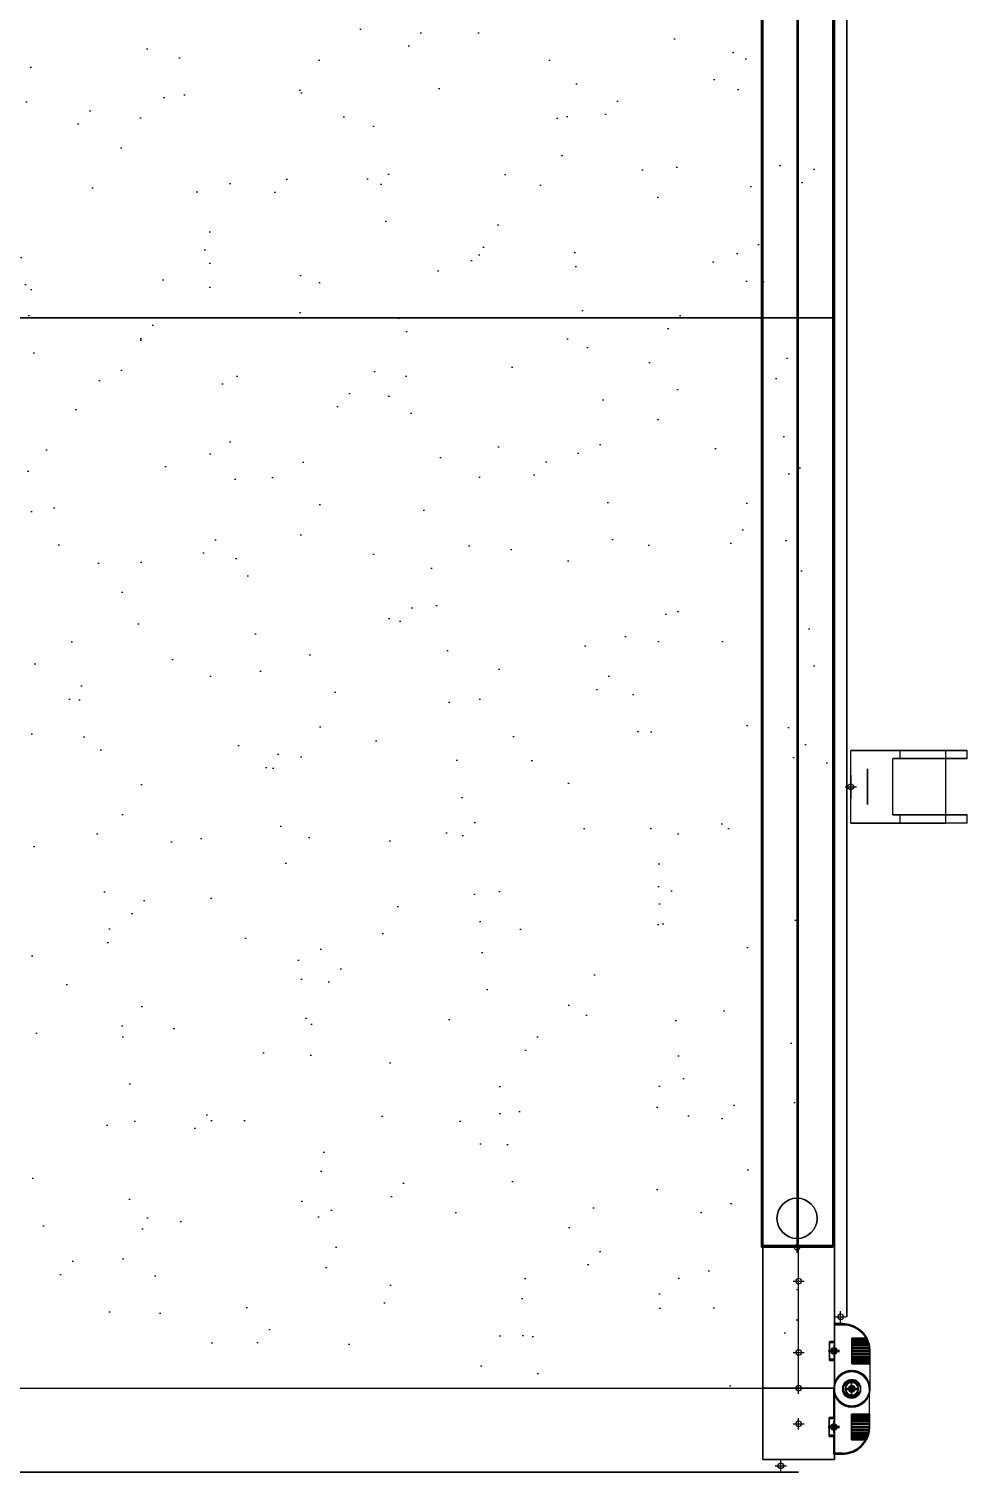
# Model space of a CAD drawing. Header units: millimetres. Extents: x -61 to 746, y -88 to 1059.
# Drawn here: x 412 to 746, y -43 to 471 of the extents above; entities that cross this region are included whole.
import ezdxf

# ---------------------------------------------------------------- set-up
doc = ezdxf.new("R2010")
doc.units = ezdxf.units.MM
doc.header["$PDMODE"] = 34
doc.header["$PDSIZE"] = 2
for name, color, linetype in [('AQME Center Lines', 7, 'Continuous'), ('AQME Holes', 7, 'Continuous'), ('AQME Points', 7, 'Continuous'), ('AQME TSlots', 7, 'Continuous')]:
    doc.layers.add(name, color=color, linetype=linetype)
pattern_1 = [(37.5, (0, 0), (-1.6, 48.9413), [0, -38.608, 0, -43.18, 0, -41.275]), (7.5, (0, 0), (44.9523, 71.6825), [0, -20.828, 0, -34.798, 0, -13.335]), (327.5, (-31.24, 0), (79.0992, 0.1437), [0, -12.7, 0, -45.72, 0, -59.69]), (317.5, (-31.24, 0), (76.3556, 22.293), [0, -6.35, 0, -29.972, 0, -34.29])]

# ---------------------------------------------------------------- blocks, each defined once
blk = doc.blocks.new('AQME_1010-S-BLACK-FB_20181212154238', base_point=(12.7, 12.7))
at = {"color": 4}
for centre in [(12.7, 12.7), (12.7, 12.7, 1016)]:
    blk.add_circle(centre, 3.17, dxfattribs=at)
at = {"invisible_edges": 2}
for points in [[(0, 0), (25.4, 0), (25.4, 25.4), (0, 25.4)], [(25.4, 25.4), (0, 25.4), (0, 25.4, 1016), (25.4, 25.4, 1016)], [(0, 25.4), (0, 0), (0, 0, 1016), (0, 25.4, 1016)], [(0, 0, 1016), (25.4, 0, 1016), (25.4, 25.4, 1016), (0, 25.4, 1016)], [(25.4, 0), (25.4, 25.4), (25.4, 25.4, 1016), (25.4, 0, 1016)], [(0, 0), (25.4, 0), (25.4, 0, 1016), (0, 0, 1016)]]:
    blk.add_3dface(points, dxfattribs=at)
at = {"layer": 'AQME Points', "color": 3}
blk.add_point((12.7, 12.7), dxfattribs=at)
at = {"layer": 'AQME Points', "color": 2}
blk.add_point((12.7, 12.7, 1016), dxfattribs=at)
at = {"layer": 'AQME TSlots', "color": 1}
for p, q in [((12.7, 25.4), (12.7, 25.4, 1016)), ((0, 12.7), (0, 12.7, 1016)), ((25.4, 12.7), (25.4, 12.7, 1016)), ((12.7, 0), (12.7, 0, 1016))]:
    blk.add_line(p, q, dxfattribs=at)
blk = doc.blocks.new('AQME_2614-T_20181212162948', base_point=(0, 0, 2.25))
h = blk.add_hatch()
h.set_pattern_fill('AR-SAND', color=8, scale=2, style=0)
h.set_pattern_definition(pattern_1)
h.paths.add_polyline_path([(0, 0), (0, -711.2), (381, -711.2), (381, 0)], flags=16)
at = {"color": 1, "true_color": 0xff0000}
for p, q in [((0, 0), (0, -711.2)), ((381, 0), (0, 0)), ((381, -711.2), (381, 0)), ((0, -711.2), (381, -711.2))]:
    blk.add_line(p, q, dxfattribs=at)
at = {"invisible_edges": 15}
for points in [[(0, 0), (0, -711.2), (381, -711.2), (381, 0)], [(0, 0, 4.5), (0, -711.2, 4.5), (381, -711.2, 4.5), (381, 0, 4.5)]]:
    blk.add_3dface(points, dxfattribs=at)
at = {"layer": 'AQME Points', "color": 3}
blk.add_point((0, 0, 2.25), dxfattribs=at)
blk = doc.blocks.new('AQME_2614-T_20181212163026', base_point=(0, 0, 2.25))
h = blk.add_hatch()
h.set_pattern_fill('AR-SAND', color=8, scale=2, style=0)
h.set_pattern_definition(pattern_1)
h.paths.add_polyline_path([(0, 0), (0, -711.2), (254, -711.2), (254, 0)], flags=16)
at = {"color": 1, "true_color": 0xff0000}
for p, q in [((0, 0), (0, -711.2)), ((254, 0), (0, 0)), ((254, -711.2), (254, 0)), ((0, -711.2), (254, -711.2))]:
    blk.add_line(p, q, dxfattribs=at)
at = {"invisible_edges": 15}
for points in [[(0, 0), (0, -711.2), (254, -711.2), (254, 0)], [(0, 0, 4.5), (0, -711.2, 4.5), (254, -711.2, 4.5), (254, 0, 4.5)]]:
    blk.add_3dface(points, dxfattribs=at)
at = {"layer": 'AQME Points', "color": 3}
blk.add_point((0, 0, 2.25), dxfattribs=at)
blk = doc.blocks.new('AQME_7042_20181213150729')
at = {"layer": 'AQME Holes', "color": 4}
blk.add_circle((0, 0), 7.15, dxfattribs=at)
blk = doc.blocks.new('AQME_7042_20181213150751')
at = {"layer": 'AQME Holes', "color": 4}
blk.add_circle((0, 0), 7.15, dxfattribs=at)
blk = doc.blocks.new('AQME_7042_20181213150805')
at = {"layer": 'AQME Holes', "color": 4}
blk.add_circle((0, 0), 7.15, dxfattribs=at)
blk = doc.blocks.new('AQME_7042_20181213150812')
at = {"layer": 'AQME Holes', "color": 4}
blk.add_circle((0, 0), 7.15, dxfattribs=at)
blk = doc.blocks.new('AQME_7042_20181213150854')
at = {"layer": 'AQME Holes', "color": 4}
blk.add_circle((0, 0), 7.15, dxfattribs=at)
blk = doc.blocks.new('AQME_1020-BLACK_20181213150857', base_point=(12.7, 12.7))
at = {"invisible_edges": 2}
for points in [[(0, 0), (25.4, 0), (25.4, 50.8), (0, 50.8)], [(25.4, 50.8), (0, 50.8), (0, 50.8, 939.8), (25.4, 50.8, 939.8)], [(0, 50.8), (0, 0), (0, 0, 939.8), (0, 50.8, 939.8)], [(0, 0, 939.8), (25.4, 0, 939.8), (25.4, 50.8, 939.8), (0, 50.8, 939.8)], [(25.4, 0), (25.4, 50.8), (25.4, 50.8, 939.8), (25.4, 0, 939.8)], [(0, 0), (25.4, 0), (25.4, 0, 939.8), (0, 0, 939.8)]]:
    blk.add_3dface(points, dxfattribs=at)
at = {"layer": 'AQME Center Lines', "color": 6}
for p, q in [((0, 25.4), (0, 25.4, 939.8)), ((25.4, 25.4), (25.4, 25.4, 939.8))]:
    blk.add_line(p, q, dxfattribs=at)
at = {"layer": 'AQME Points', "color": 3}
for p in [(12.7, 38.1), (12.7, 12.7)]:
    blk.add_point(p, dxfattribs=at)
at = {"layer": 'AQME Points', "color": 2}
for p in [(12.7, 38.1, 939.8), (12.7, 12.7, 939.8)]:
    blk.add_point(p, dxfattribs=at)
at = {"layer": 'AQME TSlots', "color": 1}
for p, q in [((12.7, 50.8), (12.7, 50.8, 939.8)), ((0, 38.1), (0, 38.1, 939.8)), ((25.4, 38.1), (25.4, 38.1, 939.8)), ((0, 12.7), (0, 12.7, 939.8)), ((25.4, 12.7), (25.4, 12.7, 939.8)), ((12.7, 0), (12.7, 0, 939.8))]:
    blk.add_line(p, q, dxfattribs=at)
at = {"extrusion": (-3.55271e-15, 1, -5.73957e-30), "rotation": 179.9999999999998}
blk.add_blockref('AQME_7042_20181213150729', (-12.7, 929.4876, 50.8), dxfattribs=at)
at = {"extrusion": (0, 1, 0)}
blk.add_blockref('AQME_7042_20181213150805', (-12.7, 10.3124, 50.8), dxfattribs=at)
at = {"extrusion": (0, -1, 0), "rotation": 179.9999999999998}
for name in ['AQME_7042_20181213150751', 'AQME_7042_20181213150812']:
    blk.add_blockref(name, (12.7, 929.4876), dxfattribs=at)
at = {"extrusion": (0, -1, 0)}
blk.add_blockref('AQME_7042_20181213150854', (12.7, 10.3124), dxfattribs=at)
blk = doc.blocks.new('AQME_7042_20181213151155')
at = {"layer": 'AQME Holes', "color": 4}
blk.add_circle((0, 0), 7.15, dxfattribs=at)
blk = doc.blocks.new('AQME_7042_20181213151206')
at = {"layer": 'AQME Holes', "color": 4}
blk.add_circle((0, 0), 7.15, dxfattribs=at)
blk = doc.blocks.new('AQME_7042_20181213151214')
at = {"layer": 'AQME Holes', "color": 4}
blk.add_circle((0, 0), 7.15, dxfattribs=at)
blk = doc.blocks.new('AQME_7042_20181213151221')
at = {"layer": 'AQME Holes', "color": 4}
blk.add_circle((0, 0), 7.15, dxfattribs=at)
blk = doc.blocks.new('AQME_1020-S-BLACK-FB_20181213151222', base_point=(12.7, 12.7))
at = {"invisible_edges": 2}
for points in [[(0, 0), (25.4, 0), (25.4, 50.8), (0, 50.8)], [(25.4, 50.8), (0, 50.8), (0, 50.8, 812.8), (25.4, 50.8, 812.8)], [(0, 50.8), (0, 0), (0, 0, 812.8), (0, 50.8, 812.8)], [(0, 0, 812.8), (25.4, 0, 812.8), (25.4, 50.8, 812.8), (0, 50.8, 812.8)], [(25.4, 0), (25.4, 50.8), (25.4, 50.8, 812.8), (25.4, 0, 812.8)], [(0, 0), (25.4, 0), (25.4, 0, 812.8), (0, 0, 812.8)]]:
    blk.add_3dface(points, dxfattribs=at)
at = {"layer": 'AQME Center Lines', "color": 6}
for p, q in [((0, 25.4), (0, 25.4, 812.8)), ((25.4, 25.4), (25.4, 25.4, 812.8))]:
    blk.add_line(p, q, dxfattribs=at)
at = {"layer": 'AQME Points', "color": 3}
for p in [(12.7, 38.1), (12.7, 12.7)]:
    blk.add_point(p, dxfattribs=at)
at = {"layer": 'AQME Points', "color": 2}
for p in [(12.7, 38.1, 812.8), (12.7, 12.7, 812.8)]:
    blk.add_point(p, dxfattribs=at)
at = {"layer": 'AQME TSlots', "color": 1}
for p, q in [((12.7, 50.8), (12.7, 50.8, 812.8)), ((0, 38.1), (0, 38.1, 812.8)), ((25.4, 38.1), (25.4, 38.1, 812.8)), ((0, 12.7), (0, 12.7, 812.8)), ((25.4, 12.7), (25.4, 12.7, 812.8)), ((12.7, 0), (12.7, 0, 812.8))]:
    blk.add_line(p, q, dxfattribs=at)
at = {"extrusion": (-3.55271e-15, 1, -2.27374e-13), "rotation": 179.9999999999998}
blk.add_blockref('AQME_7042_20181213151206', (-12.7, 802.4876, 50.8), dxfattribs=at)
at = {"extrusion": (0, 1, 0)}
blk.add_blockref('AQME_7042_20181213151214', (-12.7, 10.3124, 50.8), dxfattribs=at)
at = {"extrusion": (-3.67332e-28, -1, -2.27374e-13), "rotation": 179.9999999999998}
blk.add_blockref('AQME_7042_20181213151155', (12.7, 802.4876), dxfattribs=at)
at = {"extrusion": (0, -1, 0)}
blk.add_blockref('AQME_7042_20181213151221', (12.7, 10.3124), dxfattribs=at)
blk = doc.blocks.new('AQME_2614-T_20181213151717', base_point=(0, 0, 2.25))
h = blk.add_hatch()
h.set_pattern_fill('AR-SAND', color=8, scale=2, style=0)
h.set_pattern_definition(pattern_1)
h.paths.add_polyline_path([(0, 0), (0, -228.6), (495.3, -228.6), (495.3, 0)], flags=16)
at = {"color": 1, "true_color": 0xff0000}
for p, q in [((0, 0), (0, -228.6)), ((495.3, 0), (0, 0)), ((495.3, -228.6), (495.3, 0)), ((0, -228.6), (495.3, -228.6))]:
    blk.add_line(p, q, dxfattribs=at)
at = {"invisible_edges": 15}
for points in [[(0, 0), (0, -228.6), (495.3, -228.6), (495.3, 0)], [(0, 0, 4.5), (0, -228.6, 4.5), (495.3, -228.6, 4.5), (495.3, 0, 4.5)]]:
    blk.add_3dface(points, dxfattribs=at)
at = {"layer": 'AQME Points', "color": 3}
blk.add_point((0, 0, 2.25), dxfattribs=at)
blk = doc.blocks.new('AQME_2614-T_20181213152028', base_point=(0, 0, 2.25))
h = blk.add_hatch()
h.set_pattern_fill('AR-SAND', color=8, scale=2, style=0)
h.set_pattern_definition(pattern_1)
h.paths.add_polyline_path([(0, 0), (0, -635), (990.6, -635), (990.6, 0)], flags=16)
at = {"color": 1, "true_color": 0xff0000}
for p, q in [((0, 0), (0, -635)), ((990.6, 0), (0, 0)), ((0, -635), (990.6, -635))]:
    blk.add_line(p, q, dxfattribs=at)
at = {"invisible_edges": 15}
for points in [[(0, 0), (0, -635), (990.6, -635), (990.6, 0)], [(0, 0, 4.5), (0, -635, 4.5), (990.6, -635, 4.5), (990.6, 0, 4.5)]]:
    blk.add_3dface(points, dxfattribs=at)
at = {"layer": 'AQME Points', "color": 3}
blk.add_point((0, 0, 2.25), dxfattribs=at)
blk = doc.blocks.new('AQME_7042_20181213153419')
at = {"layer": 'AQME Holes', "color": 4}
blk.add_circle((0, 0), 7.15, dxfattribs=at)
blk = doc.blocks.new('AQME_7042_20181213153431')
at = {"layer": 'AQME Holes', "color": 4}
blk.add_circle((0, 0), 7.15, dxfattribs=at)
blk = doc.blocks.new('AQME_1010-S-BLACK-FB_20181213153432', base_point=(12.7, 12.7))
at = {"invisible_edges": 2}
for points in [[(0, 0), (25.4, 0), (25.4, 25.4), (0, 25.4)], [(25.4, 25.4), (0, 25.4), (0, 25.4, 812.8), (25.4, 25.4, 812.8)], [(0, 25.4), (0, 0), (0, 0, 812.8), (0, 25.4, 812.8)], [(0, 0, 812.8), (25.4, 0, 812.8), (25.4, 25.4, 812.8), (0, 25.4, 812.8)], [(25.4, 0), (25.4, 25.4), (25.4, 25.4, 812.8), (25.4, 0, 812.8)], [(0, 0), (25.4, 0), (25.4, 0, 812.8), (0, 0, 812.8)]]:
    blk.add_3dface(points, dxfattribs=at)
at = {"layer": 'AQME Points', "color": 3}
blk.add_point((12.7, 12.7), dxfattribs=at)
at = {"layer": 'AQME Points', "color": 2}
blk.add_point((12.7, 12.7, 812.8), dxfattribs=at)
at = {"layer": 'AQME TSlots', "color": 1}
for p, q in [((12.7, 25.4), (12.7, 25.4, 812.8)), ((0, 12.7), (0, 12.7, 812.8)), ((25.4, 12.7), (25.4, 12.7, 812.8)), ((12.7, 0), (12.7, 0, 812.8))]:
    blk.add_line(p, q, dxfattribs=at)
at = {"extrusion": (0, 1, 0)}
blk.add_blockref('AQME_7042_20181213153419', (-12.7, 10.3124, 25.4), dxfattribs=at)
at = {"extrusion": (-3.55271e-15, 1, -2.27374e-13), "rotation": 179.9999999999998}
blk.add_blockref('AQME_7042_20181213153431', (-12.7, 802.4876, 25.4), dxfattribs=at)
blk = doc.blocks.new('AQME_2614-S_20181213153831', base_point=(6.35, -6.35, 2.25))
h = blk.add_hatch()
h.set_pattern_fill('AR-SAND', color=8, scale=2, style=0)
h.set_pattern_definition(pattern_1)
h.paths.add_polyline_path([(0, 0), (0, -673.1), (825.5, -673.1), (825.5, 0)], flags=16)
at = {"color": 1, "true_color": 0xff0000}
for p, q in [((0, 0), (0, -673.1)), ((825.5, 0), (0, 0)), ((825.5, -673.1), (825.5, 0)), ((0, -673.1), (825.5, -673.1))]:
    blk.add_line(p, q, dxfattribs=at)
at = {"invisible_edges": 15}
for points in [[(0, 0), (0, -673.1), (825.5, -673.1), (825.5, 0)], [(0, 0, 4.5), (0, -673.1, 4.5), (825.5, -673.1, 4.5), (825.5, 0, 4.5)]]:
    blk.add_3dface(points, dxfattribs=at)
at = {"layer": 'AQME Points', "color": 3}
blk.add_point((6.35, -6.35, 2.25), dxfattribs=at)
blk = doc.blocks.new('AQME_2073-BLACK_20181213154717')
at = {"extrusion": (0, -1, 0)}
for p, q in [((-3.175, 9.525), (-13.4874, 9.525)), ((-0.0508, 9.525, 12.7), (-13.4874, 9.525, 12.7)), ((3.175, 9.525, -1.6002), (-3.175, 9.525, -1.6002)), ((-3.175, 9.525, -1.6002), (-3.175, 9.525)), ((9.525, 9.525), (3.175, 9.525)), ((3.175, 9.525), (3.175, 9.525, -1.6002)), ((9.525, 9.525, 3.1242), (9.525, 9.525))]:
    blk.add_line(p, q, dxfattribs=at)
for radius in [6.35, 3.0734]:
    blk.add_circle((-13.4874, 6.35, -10.287), radius, dxfattribs=at)
at = {"color": 1, "extrusion": (0, -1, 0)}
blk.add_circle((-13.4874, 6.35, -10.287), 2.3698, dxfattribs=at)
at = {"color": 1}
blk.add_circle((0, 0, -1.6002), 2.5527, dxfattribs=at)
at = {"extrusion": (0, -1, 0)}
for centre, radius, start, end in [((-13.4874, 6.35, -9.525), 6.35, 90, 270), ((-0.0508, 3.1242, -9.525), 9.5758, 0, 90)]:
    blk.add_arc(centre, radius, start, end, dxfattribs=at)
at = {"color": 3, "extrusion": (0, -1, 0)}
blk.add_point((-13.4874, 10.287, 6.35), dxfattribs=at)
at = {"color": 3}
blk.add_point((0, 0), dxfattribs=at)
at = {"color": 2, "extrusion": (0, -1, 0)}
blk.add_point((-13.4874, -9.525, 6.35), dxfattribs=at)
for points, invisible_edges in [([(-16.4592, 29.337, 5.5372), (-13.4874, 29.337, 6.35), (-13.4874, 29.337, 6.35), (-16.5608, 29.337, 6.35)], 7), ([(-16.5608, 29.337, 6.35), (-13.4874, 29.337, 6.35), (-13.4874, 29.337, 6.35), (-16.4592, 29.337, 7.1374)], 7), ([(-16.1544, 29.337, 4.8006), (-13.4874, 29.337, 6.35), (-13.4874, 29.337, 6.35), (-16.4592, 29.337, 5.5372)], 7), ([(-16.4592, 29.337, 7.1374), (-13.4874, 29.337, 6.35), (-13.4874, 29.337, 6.35), (-16.1544, 29.337, 7.874)], 7), ([(-15.6718, 29.337, 4.1656), (-13.4874, 29.337, 6.35), (-13.4874, 29.337, 6.35), (-16.1544, 29.337, 4.8006)], 7), ([(-16.1544, 29.337, 7.874), (-13.4874, 29.337, 6.35), (-13.4874, 29.337, 6.35), (-15.6718, 29.337, 8.509)], 7), ([(-15.0114, 29.337, 3.683), (-13.4874, 29.337, 6.35), (-13.4874, 29.337, 6.35), (-15.6718, 29.337, 4.1656)], 7), ([(-15.6718, 29.337, 8.509), (-13.4874, 29.337, 6.35), (-13.4874, 29.337, 6.35), (-15.0114, 29.337, 8.9916)], 7), ([(-14.2748, 29.337, 3.3782), (-13.4874, 29.337, 6.35), (-13.4874, 29.337, 6.35), (-15.0114, 29.337, 3.683)], 7), ([(-15.0114, 29.337, 8.9916), (-13.4874, 29.337, 6.35), (-13.4874, 29.337, 6.35), (-14.2748, 29.337, 9.2964)], 7), ([(-13.4874, 29.337, 3.2766), (-13.4874, 29.337, 6.35), (-13.4874, 29.337, 6.35), (-14.2748, 29.337, 3.3782)], 7), ([(-14.2748, 29.337, 9.2964), (-13.4874, 29.337, 6.35), (-13.4874, 29.337, 6.35), (-13.4874, 29.337, 9.4234)], 7), ([(-10.414, 29.337, 6.35), (-13.4874, 29.337, 6.35), (-13.4874, 29.337, 6.35), (-10.5156, 29.337, 5.5372)], 7), ([(-10.5156, 29.337, 5.5372), (-13.4874, 29.337, 6.35), (-13.4874, 29.337, 6.35), (-10.8204, 29.337, 4.8006)], 7), ([(-10.8204, 29.337, 4.8006), (-13.4874, 29.337, 6.35), (-13.4874, 29.337, 6.35), (-11.303, 29.337, 4.1656)], 7), ([(-11.303, 29.337, 4.1656), (-13.4874, 29.337, 6.35), (-13.4874, 29.337, 6.35), (-11.938, 29.337, 3.683)], 7), ([(-11.938, 29.337, 3.683), (-13.4874, 29.337, 6.35), (-13.4874, 29.337, 6.35), (-12.7, 29.337, 3.3782)], 7), ([(-12.7, 29.337, 3.3782), (-13.4874, 29.337, 6.35), (-13.4874, 29.337, 6.35), (-13.4874, 29.337, 3.2766)], 7), ([(-13.4874, 29.337, 9.4234), (-13.4874, 29.337, 6.35), (-13.4874, 29.337, 6.35), (-12.7, 29.337, 9.2964)], 7), ([(-12.7, 29.337, 9.2964), (-13.4874, 29.337, 6.35), (-13.4874, 29.337, 6.35), (-11.938, 29.337, 8.9916)], 7), ([(-11.938, 29.337, 8.9916), (-13.4874, 29.337, 6.35), (-13.4874, 29.337, 6.35), (-11.303, 29.337, 8.509)], 7), ([(-11.303, 29.337, 8.509), (-13.4874, 29.337, 6.35), (-13.4874, 29.337, 6.35), (-10.8204, 29.337, 7.874)], 7), ([(-10.8204, 29.337, 7.874), (-13.4874, 29.337, 6.35), (-13.4874, 29.337, 6.35), (-10.5156, 29.337, 7.1374)], 7), ([(-10.5156, 29.337, 7.1374), (-13.4874, 29.337, 6.35), (-13.4874, 29.337, 6.35), (-10.414, 29.337, 6.35)], 7), ([(-19.8374, 10.287, 6.35), (-19.6088, 10.287, 4.699), (-16.4592, 10.287, 5.5372), (-16.5608, 10.287, 6.35)], 14), ([(-19.6088, 10.287, 7.9756), (-19.8374, 10.287, 6.35), (-16.5608, 10.287, 6.35), (-16.4592, 10.287, 7.1374)], 14), ([(-19.6088, 10.287, 4.699), (-18.9992, 10.287, 3.175), (-16.1544, 10.287, 4.8006), (-16.4592, 10.287, 5.5372)], 14), ([(-18.9992, 10.287, 9.525), (-19.6088, 10.287, 7.9756), (-16.4592, 10.287, 7.1374), (-16.1544, 10.287, 7.874)], 14), ([(-18.9992, 10.287, 3.175), (-17.9832, 10.287, 1.8542), (-15.6718, 10.287, 4.1656), (-16.1544, 10.287, 4.8006)], 14), ([(-17.9832, 10.287, 10.8204), (-18.9992, 10.287, 9.525), (-16.1544, 10.287, 7.874), (-15.6718, 10.287, 8.509)], 14), ([(-17.9832, 10.287, 1.8542), (-16.6624, 10.287, 0.8382), (-15.0114, 10.287, 3.683), (-15.6718, 10.287, 4.1656)], 14), ([(-16.6624, 10.287, 11.8364), (-17.9832, 10.287, 10.8204), (-15.6718, 10.287, 8.509), (-15.0114, 10.287, 8.9916)], 14), ([(-16.6624, 10.287, 0.8382), (-15.1384, 10.287, 0.2032), (-14.2748, 10.287, 3.3782), (-15.0114, 10.287, 3.683)], 14), ([(-15.1384, 10.287, 12.4714), (-16.6624, 10.287, 11.8364), (-15.0114, 10.287, 8.9916), (-14.2748, 10.287, 9.2964)], 14), ([(-15.1384, 10.287, 0.2032), (-13.4874, 10.287), (-13.4874, 10.287, 3.2766), (-14.2748, 10.287, 3.3782)], 14), ([(-13.4874, 10.287, 12.7), (-15.1384, 10.287, 12.4714), (-14.2748, 10.287, 9.2964), (-13.4874, 10.287, 9.4234)], 14), ([(-13.4874, 10.287), (-11.8364, 10.287, 0.2032), (-12.7, 10.287, 3.3782), (-13.4874, 10.287, 3.2766)], 14), ([(-11.8364, 10.287, 12.4714), (-13.4874, 10.287, 12.7), (-13.4874, 10.287, 9.4234), (-12.7, 10.287, 9.2964)], 14), ([(-11.8364, 10.287, 0.2032), (-10.3124, 10.287, 0.8382), (-11.938, 10.287, 3.683), (-12.7, 10.287, 3.3782)], 14), ([(-10.3124, 10.287, 11.8364), (-11.8364, 10.287, 12.4714), (-12.7, 10.287, 9.2964), (-11.938, 10.287, 8.9916)], 14), ([(-10.3124, 10.287, 0.8382), (-8.9916, 10.287, 1.8542), (-11.303, 10.287, 4.1656), (-11.938, 10.287, 3.683)], 14), ([(-8.9916, 10.287, 10.8204), (-10.3124, 10.287, 11.8364), (-11.938, 10.287, 8.9916), (-11.303, 10.287, 8.509)], 14), ([(-8.9916, 10.287, 1.8542), (-7.9756, 10.287, 3.175), (-10.8204, 10.287, 4.8006), (-11.303, 10.287, 4.1656)], 14), ([(-7.9756, 10.287, 9.525), (-8.9916, 10.287, 10.8204), (-11.303, 10.287, 8.509), (-10.8204, 10.287, 7.874)], 14), ([(-7.9756, 10.287, 3.175), (-7.366, 10.287, 4.699), (-10.5156, 10.287, 5.5372), (-10.8204, 10.287, 4.8006)], 14), ([(-7.366, 10.287, 7.9756), (-7.9756, 10.287, 9.525), (-10.8204, 10.287, 7.874), (-10.5156, 10.287, 7.1374)], 14), ([(-7.366, 10.287, 4.699), (-7.1374, 10.287, 6.35), (-10.414, 10.287, 6.35), (-10.5156, 10.287, 5.5372)], 14), ([(-7.1374, 10.287, 6.35), (-7.366, 10.287, 7.9756), (-10.5156, 10.287, 7.1374), (-10.414, 10.287, 6.35)], 14), ([(-19.8374, 9.525, 6.35), (-19.7866, 9.525, 5.5118), (8.1534, 9.525, 8.0518), (7.7216, 9.525, 8.6868)], 10), ([(-19.7866, 9.525, 7.1628), (-19.8374, 9.525, 6.35), (7.7216, 9.525, 8.6868), (7.2644, 9.525, 9.2964)], 10), ([(-19.7866, 9.525, 5.5118), (-19.6088, 9.525, 4.699), (8.509, 9.525, 7.3914), (8.1534, 9.525, 8.0518)], 10), ([(-19.6088, 9.525, 7.9756), (-19.7866, 9.525, 7.1628), (7.2644, 9.525, 9.2964), (6.7564, 9.525, 9.8552)], 10), ([(-19.6088, 9.525, 4.699), (-19.3548, 9.525, 3.9116), (8.8138, 9.525, 6.7056), (8.509, 9.525, 7.3914)], 10), ([(-19.3548, 9.525, 8.763), (-19.6088, 9.525, 7.9756), (6.7564, 9.525, 9.8552), (6.1976, 9.525, 10.3632)], 10), ([(-19.3548, 9.525, 3.9116), (-18.9992, 9.525, 3.175), (9.0678, 9.525, 5.9944), (8.8138, 9.525, 6.7056)], 10), ([(-18.9992, 9.525, 9.525), (-19.3548, 9.525, 8.763), (6.1976, 9.525, 10.3632), (5.6134, 9.525, 10.8458)], 10), ([(-18.9992, 9.525, 3.175), (-18.5166, 9.525, 2.4638), (9.271, 9.525, 5.2578), (9.0678, 9.525, 5.9944)], 10), ([(-18.5166, 9.525, 10.2108), (-18.9992, 9.525, 9.525), (5.6134, 9.525, 10.8458), (4.9784, 9.525, 11.2522)], 10), ([(-18.5166, 9.525, 2.4638), (-17.9832, 9.525, 1.8542), (9.4234, 9.525, 4.5212), (9.271, 9.525, 5.2578)], 10), ([(-17.9832, 9.525, 10.8204), (-18.5166, 9.525, 10.2108), (4.9784, 9.525, 11.2522), (4.318, 9.525, 11.6332)], 10), ([(-17.9832, 9.525, 1.8542), (-17.3482, 9.525, 1.2954), (9.4996, 9.525, 3.7592), (9.4234, 9.525, 4.5212)], 10), ([(-17.3482, 9.525, 11.3792), (-17.9832, 9.525, 10.8204), (4.318, 9.525, 11.6332), (3.6322, 9.525, 11.938)], 10), ([(-17.3482, 9.525, 1.2954), (-16.6624, 9.525, 0.8382), (9.525, 9.525, 3.0226), (9.4996, 9.525, 3.7592)], 10), ([(-16.6624, 9.525, 11.8364), (-17.3482, 9.525, 11.3792), (3.6322, 9.525, 11.938), (2.921, 9.525, 12.2174)], 10), ([(-16.6624, 9.525, 0.8382), (-15.9258, 9.525, 0.4826), (9.525, 9.525, 2.2606), (9.525, 9.525, 3.0226)], 10), ([(-15.9258, 9.525, 12.192), (-16.6624, 9.525, 11.8364), (2.921, 9.525, 12.2174), (2.2098, 9.525, 12.4206)], 10), ([(-15.9258, 9.525, 0.4826), (-15.1384, 9.525, 0.2032), (9.525, 9.525, 1.4986), (9.525, 9.525, 2.2606)], 10), ([(-15.1384, 9.525, 12.4714), (-15.9258, 9.525, 12.192), (2.2098, 9.525, 12.4206), (1.4478, 9.525, 12.573)], 10), ([(-15.1384, 9.525, 0.2032), (-14.3256, 9.525, 0.0508), (9.525, 9.525, 0.7366), (9.525, 9.525, 1.4986)], 10), ([(-14.3256, 9.525, 12.6238), (-15.1384, 9.525, 12.4714), (1.4478, 9.525, 12.573), (0.7112, 9.525, 12.6492)], 10), ([(-14.3256, 9.525, 0.0508), (-13.4874, 9.525), (9.525, 9.525), (9.525, 9.525, 0.7366)], 10), ([(-13.4874, 9.525, 12.7), (-14.3256, 9.525, 12.6238), (0.7112, 9.525, 12.6492), (-0.0508, 9.525, 12.7)], 10), ([(-3.175, 9.525), (-3.175, 9.525, -1.6002), (3.175, 9.525, -1.6002), (3.175, 9.525)], 8), ([(-19.8374, -9.525, 6.35), (-19.7866, -9.525, 5.5118), (8.1534, -9.525, 8.0518), (7.7216, -9.525, 8.6868)], 10), ([(-19.7866, -9.525, 7.1628), (-19.8374, -9.525, 6.35), (7.7216, -9.525, 8.6868), (7.2644, -9.525, 9.2964)], 10), ([(-19.7866, -9.525, 5.5118), (-19.6088, -9.525, 4.699), (8.509, -9.525, 7.3914), (8.1534, -9.525, 8.0518)], 10), ([(-19.6088, -9.525, 7.9756), (-19.7866, -9.525, 7.1628), (7.2644, -9.525, 9.2964), (6.7564, -9.525, 9.8552)], 10), ([(-19.6088, -9.525, 4.699), (-19.3548, -9.525, 3.9116), (8.8138, -9.525, 6.7056), (8.509, -9.525, 7.3914)], 10), ([(-19.3548, -9.525, 8.763), (-19.6088, -9.525, 7.9756), (6.7564, -9.525, 9.8552), (6.1976, -9.525, 10.3632)], 10), ([(-19.3548, -9.525, 3.9116), (-18.9992, -9.525, 3.175), (9.0678, -9.525, 5.9944), (8.8138, -9.525, 6.7056)], 10), ([(-18.9992, -9.525, 9.525), (-19.3548, -9.525, 8.763), (6.1976, -9.525, 10.3632), (5.6134, -9.525, 10.8458)], 10), ([(-18.9992, -9.525, 3.175), (-18.5166, -9.525, 2.4638), (9.271, -9.525, 5.2578), (9.0678, -9.525, 5.9944)], 10), ([(-18.5166, -9.525, 10.2108), (-18.9992, -9.525, 9.525), (5.6134, -9.525, 10.8458), (4.9784, -9.525, 11.2522)], 10), ([(-18.5166, -9.525, 2.4638), (-17.9832, -9.525, 1.8542), (9.4234, -9.525, 4.5212), (9.271, -9.525, 5.2578)], 10), ([(-17.9832, -9.525, 10.8204), (-18.5166, -9.525, 10.2108), (4.9784, -9.525, 11.2522), (4.318, -9.525, 11.6332)], 10), ([(-17.9832, -9.525, 1.8542), (-17.3482, -9.525, 1.2954), (9.4996, -9.525, 3.7592), (9.4234, -9.525, 4.5212)], 10), ([(-17.3482, -9.525, 11.3792), (-17.9832, -9.525, 10.8204), (4.318, -9.525, 11.6332), (3.6322, -9.525, 11.938)], 10), ([(-17.3482, -9.525, 1.2954), (-16.6624, -9.525, 0.8382), (9.525, -9.525, 3.0226), (9.4996, -9.525, 3.7592)], 10), ([(-16.6624, -9.525, 11.8364), (-17.3482, -9.525, 11.3792), (3.6322, -9.525, 11.938), (2.921, -9.525, 12.2174)], 10), ([(-16.6624, -9.525, 0.8382), (-15.9258, -9.525, 0.4826), (9.525, -9.525, 2.2606), (9.525, -9.525, 3.0226)], 10), ([(-15.9258, -9.525, 12.192), (-16.6624, -9.525, 11.8364), (2.921, -9.525, 12.2174), (2.2098, -9.525, 12.4206)], 10), ([(-15.9258, -9.525, 0.4826), (-15.1384, -9.525, 0.2032), (9.525, -9.525, 1.4986), (9.525, -9.525, 2.2606)], 10), ([(-15.1384, -9.525, 12.4714), (-15.9258, -9.525, 12.192), (2.2098, -9.525, 12.4206), (1.4478, -9.525, 12.573)], 10), ([(-15.1384, -9.525, 0.2032), (-14.3256, -9.525, 0.0508), (9.525, -9.525, 0.7366), (9.525, -9.525, 1.4986)], 10), ([(-14.3256, -9.525, 12.6238), (-15.1384, -9.525, 12.4714), (1.4478, -9.525, 12.573), (0.7112, -9.525, 12.6492)], 10), ([(-14.3256, -9.525, 0.0508), (-13.4874, -9.525), (9.525, -9.525), (9.525, -9.525, 0.7366)], 10), ([(-13.4874, -9.525, 12.7), (-14.3256, -9.525, 12.6238), (0.7112, -9.525, 12.6492), (-0.0508, -9.525, 12.7)], 10), ([(-3.175, -9.525), (-3.175, -9.525, -1.6002), (3.175, -9.525, -1.6002), (3.175, -9.525)], 8)]:
    blk.add_3dface(points, dxfattribs=dict(invisible_edges=invisible_edges))
at = {"color": 1}
for points in [[(-4.2164, 1.143, 12.7), (-4.3688, 0, 12.7), (-4.3688, 0, 6.35), (-4.2164, 1.1176, 6.35)], [(-4.3688, 0, 12.7), (-4.2164, -1.143, 12.7), (-4.2164, -1.1176, 6.35), (-4.3688, 0, 6.35)], [(-3.7592, 2.1844, 12.7), (-4.2164, 1.143, 12.7), (-4.2164, 1.1176, 6.35), (-3.7846, 2.1844, 6.35)], [(-3.0734, 3.0988, 12.7), (-3.7592, 2.1844, 12.7), (-3.7846, 2.1844, 6.35), (-3.0734, 3.0734, 6.35)], [(-2.159, 3.7846, 12.7), (-3.0734, 3.0988, 12.7), (-3.0734, 3.0734, 6.35), (-2.1844, 3.7846, 6.35)], [(-1.0922, 4.2164, 12.7), (-2.159, 3.7846, 12.7), (-2.1844, 3.7846, 6.35), (-1.1176, 4.2164, 6.35)], [(0.0254, 4.3434, 12.7), (-1.0922, 4.2164, 12.7), (-1.1176, 4.2164, 6.35), (0, 4.3688, 6.35)], [(0.0254, 4.3434, 12.7), (1.1684, 4.191, 12.6238), (1.1176, 4.2164, 6.35), (0, 4.3688, 6.35)], [(1.1684, 4.191, 12.6238), (2.2098, 3.7592, 12.446), (2.1844, 3.7846, 6.35), (1.1176, 4.2164, 6.35)], [(2.2098, 3.7592, 12.446), (3.0988, 3.0734, 12.192), (3.0734, 3.0734, 6.35), (2.1844, 3.7846, 6.35)], [(3.0988, 3.0734, 12.192), (3.7846, 2.1844, 11.9126), (3.7846, 2.1844, 6.35), (3.0734, 3.0734, 6.35)], [(3.7846, 2.1844, 11.9126), (4.2164, 1.143, 11.7348), (4.2164, 1.1176, 6.35), (3.7846, 2.1844, 6.35)], [(4.2164, 1.143, 11.7348), (4.3688, 0, 11.6586), (4.3688, 0, 6.35), (4.2164, 1.1176, 6.35)], [(4.3688, 0, 11.6586), (4.2164, -1.143, 11.7348), (4.2164, -1.1176, 6.35), (4.3688, 0, 6.35)], [(-4.2164, -1.143, 12.7), (-3.7592, -2.1844, 12.7), (-3.7846, -2.1844, 6.35), (-4.2164, -1.1176, 6.35)], [(-3.7592, -2.1844, 12.7), (-3.0734, -3.0988, 12.7), (-3.0734, -3.0734, 6.35), (-3.7846, -2.1844, 6.35)], [(-3.0734, -3.0988, 12.7), (-2.159, -3.7846, 12.7), (-2.1844, -3.7846, 6.35), (-3.0734, -3.0734, 6.35)], [(-2.159, -3.7846, 12.7), (-1.0922, -4.2164, 12.7), (-1.1176, -4.2164, 6.35), (-2.1844, -3.7846, 6.35)], [(-1.0922, -4.2164, 12.7), (0.0254, -4.3434, 12.7), (0, -4.3688, 6.35), (-1.1176, -4.2164, 6.35)], [(1.1684, -4.191, 12.6238), (0.0254, -4.3434, 12.7), (0, -4.3688, 6.35), (1.1176, -4.2164, 6.35)], [(2.2098, -3.7592, 12.446), (1.1684, -4.191, 12.6238), (1.1176, -4.2164, 6.35), (2.1844, -3.7846, 6.35)], [(3.0988, -3.0734, 12.192), (2.2098, -3.7592, 12.446), (2.1844, -3.7846, 6.35), (3.0734, -3.0734, 6.35)], [(3.7846, -2.1844, 11.9126), (3.0988, -3.0734, 12.192), (3.0734, -3.0734, 6.35), (3.7846, -2.1844, 6.35)], [(4.2164, -1.143, 11.7348), (3.7846, -2.1844, 11.9126), (3.7846, -2.1844, 6.35), (4.2164, -1.1176, 6.35)]]:
    blk.add_3dface(points, dxfattribs=at)
blk = doc.blocks.new('AQME_2077-BLACK_20181213154730')
at = {"extrusion": (0, -1, 0)}
for p, q in [((-3.175, 9.525), (-13.4874, 9.525)), ((-0.0508, 9.525, 12.7), (-13.4874, 9.525, 12.7)), ((3.175, 9.525, -1.6002), (-3.175, 9.525, -1.6002)), ((-3.175, 9.525, -1.6002), (-3.175, 9.525)), ((9.525, 9.525), (3.175, 9.525)), ((3.175, 9.525), (3.175, 9.525, -1.6002)), ((9.525, 9.525, 3.1242), (9.525, 9.525))]:
    blk.add_line(p, q, dxfattribs=at)
at = {"color": 1, "extrusion": (0, -1, 0)}
blk.add_circle((-13.4874, 6.35, -9.525), 3.175, dxfattribs=at)
at = {"color": 1}
blk.add_circle((0, 0, -1.6002), 2.5527, dxfattribs=at)
at = {"extrusion": (0, -1, 0)}
for centre, radius, start, end in [((-13.4874, 6.35, -9.525), 6.35, 90, 270), ((-0.0508, 3.1242, -9.525), 9.5758, 0, 90)]:
    blk.add_arc(centre, radius, start, end, dxfattribs=at)
at = {"color": 2, "extrusion": (0, -1, 0)}
for p in [(-13.4874, 9.525, 6.35), (-13.4874, -9.525, 6.35)]:
    blk.add_point(p, dxfattribs=at)
at = {"color": 3}
blk.add_point((0, 0), dxfattribs=at)
for points, invisible_edges in [([(-19.8374, 9.525, 6.35), (-19.7866, 9.525, 5.5118), (8.1534, 9.525, 8.0518), (7.7216, 9.525, 8.6868)], 10), ([(-19.7866, 9.525, 7.1628), (-19.8374, 9.525, 6.35), (7.7216, 9.525, 8.6868), (7.2644, 9.525, 9.2964)], 10), ([(-19.7866, 9.525, 5.5118), (-19.6088, 9.525, 4.699), (8.509, 9.525, 7.3914), (8.1534, 9.525, 8.0518)], 10), ([(-19.6088, 9.525, 7.9756), (-19.7866, 9.525, 7.1628), (7.2644, 9.525, 9.2964), (6.7564, 9.525, 9.8552)], 10), ([(-19.6088, 9.525, 4.699), (-19.3548, 9.525, 3.9116), (8.8138, 9.525, 6.7056), (8.509, 9.525, 7.3914)], 10), ([(-19.3548, 9.525, 8.763), (-19.6088, 9.525, 7.9756), (6.7564, 9.525, 9.8552), (6.1976, 9.525, 10.3632)], 10), ([(-19.3548, 9.525, 3.9116), (-18.9992, 9.525, 3.175), (9.0678, 9.525, 5.9944), (8.8138, 9.525, 6.7056)], 10), ([(-18.9992, 9.525, 9.525), (-19.3548, 9.525, 8.763), (6.1976, 9.525, 10.3632), (5.6134, 9.525, 10.8458)], 10), ([(-18.9992, 9.525, 3.175), (-18.5166, 9.525, 2.4638), (9.271, 9.525, 5.2578), (9.0678, 9.525, 5.9944)], 10), ([(-18.5166, 9.525, 10.2108), (-18.9992, 9.525, 9.525), (5.6134, 9.525, 10.8458), (4.9784, 9.525, 11.2522)], 10), ([(-18.5166, 9.525, 2.4638), (-17.9832, 9.525, 1.8542), (9.4234, 9.525, 4.5212), (9.271, 9.525, 5.2578)], 10), ([(-17.9832, 9.525, 10.8204), (-18.5166, 9.525, 10.2108), (4.9784, 9.525, 11.2522), (4.318, 9.525, 11.6332)], 10), ([(-17.9832, 9.525, 1.8542), (-17.3482, 9.525, 1.2954), (9.4996, 9.525, 3.7592), (9.4234, 9.525, 4.5212)], 10), ([(-17.3482, 9.525, 11.3792), (-17.9832, 9.525, 10.8204), (4.318, 9.525, 11.6332), (3.6322, 9.525, 11.938)], 10), ([(-17.3482, 9.525, 1.2954), (-16.6624, 9.525, 0.8382), (9.525, 9.525, 3.0226), (9.4996, 9.525, 3.7592)], 10), ([(-16.6624, 9.525, 11.8364), (-17.3482, 9.525, 11.3792), (3.6322, 9.525, 11.938), (2.921, 9.525, 12.2174)], 10), ([(-16.6624, 9.525, 0.8382), (-15.9258, 9.525, 0.4826), (9.525, 9.525, 2.2606), (9.525, 9.525, 3.0226)], 10), ([(-15.9258, 9.525, 12.192), (-16.6624, 9.525, 11.8364), (2.921, 9.525, 12.2174), (2.2098, 9.525, 12.4206)], 10), ([(-15.9258, 9.525, 0.4826), (-15.1384, 9.525, 0.2032), (9.525, 9.525, 1.4986), (9.525, 9.525, 2.2606)], 10), ([(-15.1384, 9.525, 12.4714), (-15.9258, 9.525, 12.192), (2.2098, 9.525, 12.4206), (1.4478, 9.525, 12.573)], 10), ([(-15.1384, 9.525, 0.2032), (-14.3256, 9.525, 0.0508), (9.525, 9.525, 0.7366), (9.525, 9.525, 1.4986)], 10), ([(-14.3256, 9.525, 12.6238), (-15.1384, 9.525, 12.4714), (1.4478, 9.525, 12.573), (0.7112, 9.525, 12.6492)], 10), ([(-14.3256, 9.525, 0.0508), (-13.4874, 9.525), (9.525, 9.525), (9.525, 9.525, 0.7366)], 10), ([(-13.4874, 9.525, 12.7), (-14.3256, 9.525, 12.6238), (0.7112, 9.525, 12.6492), (-0.0508, 9.525, 12.7)], 10), ([(-3.175, 9.525), (-3.175, 9.525, -1.6002), (3.175, 9.525, -1.6002), (3.175, 9.525)], 8), ([(-19.8374, -9.525, 6.35), (-19.7866, -9.525, 5.5118), (8.1534, -9.525, 8.0518), (7.7216, -9.525, 8.6868)], 10), ([(-19.7866, -9.525, 7.1628), (-19.8374, -9.525, 6.35), (7.7216, -9.525, 8.6868), (7.2644, -9.525, 9.2964)], 10), ([(-19.7866, -9.525, 5.5118), (-19.6088, -9.525, 4.699), (8.509, -9.525, 7.3914), (8.1534, -9.525, 8.0518)], 10), ([(-19.6088, -9.525, 7.9756), (-19.7866, -9.525, 7.1628), (7.2644, -9.525, 9.2964), (6.7564, -9.525, 9.8552)], 10), ([(-19.6088, -9.525, 4.699), (-19.3548, -9.525, 3.9116), (8.8138, -9.525, 6.7056), (8.509, -9.525, 7.3914)], 10), ([(-19.3548, -9.525, 8.763), (-19.6088, -9.525, 7.9756), (6.7564, -9.525, 9.8552), (6.1976, -9.525, 10.3632)], 10), ([(-19.3548, -9.525, 3.9116), (-18.9992, -9.525, 3.175), (9.0678, -9.525, 5.9944), (8.8138, -9.525, 6.7056)], 10), ([(-18.9992, -9.525, 9.525), (-19.3548, -9.525, 8.763), (6.1976, -9.525, 10.3632), (5.6134, -9.525, 10.8458)], 10), ([(-18.9992, -9.525, 3.175), (-18.5166, -9.525, 2.4638), (9.271, -9.525, 5.2578), (9.0678, -9.525, 5.9944)], 10), ([(-18.5166, -9.525, 10.2108), (-18.9992, -9.525, 9.525), (5.6134, -9.525, 10.8458), (4.9784, -9.525, 11.2522)], 10), ([(-18.5166, -9.525, 2.4638), (-17.9832, -9.525, 1.8542), (9.4234, -9.525, 4.5212), (9.271, -9.525, 5.2578)], 10), ([(-17.9832, -9.525, 10.8204), (-18.5166, -9.525, 10.2108), (4.9784, -9.525, 11.2522), (4.318, -9.525, 11.6332)], 10), ([(-17.9832, -9.525, 1.8542), (-17.3482, -9.525, 1.2954), (9.4996, -9.525, 3.7592), (9.4234, -9.525, 4.5212)], 10), ([(-17.3482, -9.525, 11.3792), (-17.9832, -9.525, 10.8204), (4.318, -9.525, 11.6332), (3.6322, -9.525, 11.938)], 10), ([(-17.3482, -9.525, 1.2954), (-16.6624, -9.525, 0.8382), (9.525, -9.525, 3.0226), (9.4996, -9.525, 3.7592)], 10), ([(-16.6624, -9.525, 11.8364), (-17.3482, -9.525, 11.3792), (3.6322, -9.525, 11.938), (2.921, -9.525, 12.2174)], 10), ([(-16.6624, -9.525, 0.8382), (-15.9258, -9.525, 0.4826), (9.525, -9.525, 2.2606), (9.525, -9.525, 3.0226)], 10), ([(-15.9258, -9.525, 12.192), (-16.6624, -9.525, 11.8364), (2.921, -9.525, 12.2174), (2.2098, -9.525, 12.4206)], 10), ([(-15.9258, -9.525, 0.4826), (-15.1384, -9.525, 0.2032), (9.525, -9.525, 1.4986), (9.525, -9.525, 2.2606)], 10), ([(-15.1384, -9.525, 12.4714), (-15.9258, -9.525, 12.192), (2.2098, -9.525, 12.4206), (1.4478, -9.525, 12.573)], 10), ([(-15.1384, -9.525, 0.2032), (-14.3256, -9.525, 0.0508), (9.525, -9.525, 0.7366), (9.525, -9.525, 1.4986)], 10), ([(-14.3256, -9.525, 12.6238), (-15.1384, -9.525, 12.4714), (1.4478, -9.525, 12.573), (0.7112, -9.525, 12.6492)], 10), ([(-14.3256, -9.525, 0.0508), (-13.4874, -9.525), (9.525, -9.525), (9.525, -9.525, 0.7366)], 10), ([(-13.4874, -9.525, 12.7), (-14.3256, -9.525, 12.6238), (0.7112, -9.525, 12.6492), (-0.0508, -9.525, 12.7)], 10), ([(-3.175, -9.525), (-3.175, -9.525, -1.6002), (3.175, -9.525, -1.6002), (3.175, -9.525)], 8)]:
    blk.add_3dface(points, dxfattribs=dict(invisible_edges=invisible_edges))
at = {"color": 1}
for points in [[(-4.2164, 1.143, 12.7), (-4.3688, 0, 12.7), (-4.3688, 0, 6.35), (-4.2164, 1.1176, 6.35)], [(-4.3688, 0, 12.7), (-4.2164, -1.143, 12.7), (-4.2164, -1.1176, 6.35), (-4.3688, 0, 6.35)], [(-3.7592, 2.1844, 12.7), (-4.2164, 1.143, 12.7), (-4.2164, 1.1176, 6.35), (-3.7846, 2.1844, 6.35)], [(-3.0734, 3.0988, 12.7), (-3.7592, 2.1844, 12.7), (-3.7846, 2.1844, 6.35), (-3.0734, 3.0734, 6.35)], [(-2.159, 3.7846, 12.7), (-3.0734, 3.0988, 12.7), (-3.0734, 3.0734, 6.35), (-2.1844, 3.7846, 6.35)], [(-1.0922, 4.2164, 12.7), (-2.159, 3.7846, 12.7), (-2.1844, 3.7846, 6.35), (-1.1176, 4.2164, 6.35)], [(0.0254, 4.3434, 12.7), (-1.0922, 4.2164, 12.7), (-1.1176, 4.2164, 6.35), (0, 4.3688, 6.35)], [(0.0254, 4.3434, 12.7), (1.1684, 4.191, 12.6238), (1.1176, 4.2164, 6.35), (0, 4.3688, 6.35)], [(1.1684, 4.191, 12.6238), (2.2098, 3.7592, 12.446), (2.1844, 3.7846, 6.35), (1.1176, 4.2164, 6.35)], [(2.2098, 3.7592, 12.446), (3.0988, 3.0734, 12.192), (3.0734, 3.0734, 6.35), (2.1844, 3.7846, 6.35)], [(3.0988, 3.0734, 12.192), (3.7846, 2.1844, 11.9126), (3.7846, 2.1844, 6.35), (3.0734, 3.0734, 6.35)], [(3.7846, 2.1844, 11.9126), (4.2164, 1.143, 11.7348), (4.2164, 1.1176, 6.35), (3.7846, 2.1844, 6.35)], [(4.2164, 1.143, 11.7348), (4.3688, 0, 11.6586), (4.3688, 0, 6.35), (4.2164, 1.1176, 6.35)], [(4.3688, 0, 11.6586), (4.2164, -1.143, 11.7348), (4.2164, -1.1176, 6.35), (4.3688, 0, 6.35)], [(-4.2164, -1.143, 12.7), (-3.7592, -2.1844, 12.7), (-3.7846, -2.1844, 6.35), (-4.2164, -1.1176, 6.35)], [(-3.7592, -2.1844, 12.7), (-3.0734, -3.0988, 12.7), (-3.0734, -3.0734, 6.35), (-3.7846, -2.1844, 6.35)], [(-3.0734, -3.0988, 12.7), (-2.159, -3.7846, 12.7), (-2.1844, -3.7846, 6.35), (-3.0734, -3.0734, 6.35)], [(-2.159, -3.7846, 12.7), (-1.0922, -4.2164, 12.7), (-1.1176, -4.2164, 6.35), (-2.1844, -3.7846, 6.35)], [(-1.0922, -4.2164, 12.7), (0.0254, -4.3434, 12.7), (0, -4.3688, 6.35), (-1.1176, -4.2164, 6.35)], [(1.1684, -4.191, 12.6238), (0.0254, -4.3434, 12.7), (0, -4.3688, 6.35), (1.1176, -4.2164, 6.35)], [(2.2098, -3.7592, 12.446), (1.1684, -4.191, 12.6238), (1.1176, -4.2164, 6.35), (2.1844, -3.7846, 6.35)], [(3.0988, -3.0734, 12.192), (2.2098, -3.7592, 12.446), (2.1844, -3.7846, 6.35), (3.0734, -3.0734, 6.35)], [(3.7846, -2.1844, 11.9126), (3.0988, -3.0734, 12.192), (3.0734, -3.0734, 6.35), (3.7846, -2.1844, 6.35)], [(4.2164, -1.143, 11.7348), (3.7846, -2.1844, 11.9126), (3.7846, -2.1844, 6.35), (4.2164, -1.1176, 6.35)]]:
    blk.add_3dface(points, dxfattribs=at)
blk = doc.blocks.new('AQME_2881_20181213155151')
at = {"color": 1, "extrusion": (-1, 0, 0)}
for p, q in [((-10.0076, 127.889, 17.526), (-10.0076, 119.2022, 41.402)), ((10.0076, 127.889, 14.986), (10.0076, 109.6518, 14.986)), ((12.954, 127.889), (12.954, 105.283)), ((12.954, 127.889, 17.526), (12.954, 119.2022, 41.402)), ((12.954, 11.557), (12.954, -11.049)), ((10.0076, 7.1882, 14.986), (10.0076, -11.049, 14.986)), ((-10.0076, -11.049, 17.526), (-10.0076, -2.3622, 41.402)), ((12.954, -11.049, 17.526), (12.954, -2.3622, 41.402))]:
    blk.add_line(p, q, dxfattribs=at)
at = {"color": 1}
for p, q in [((-10.0076, 109.6518, 14.986), (10.0076, 109.6518, 14.986)), ((-12.954, 105.283), (12.954, 105.283)), ((-12.954, 11.557), (12.954, 11.557)), ((-10.0076, 7.1882, 14.986), (10.0076, 7.1882, 14.986))]:
    blk.add_line(p, q, dxfattribs=at)
at = {"color": 1, "extrusion": (0, -1, 0)}
blk.add_line((-12.954, 105.283, 33.782), (12.954, 105.283, 33.782), dxfattribs=at)
at = {"color": 1}
for centre, radius in [((0, 116.84, 5.9944), 6.35), ((0, 116.84), 4.1656), ((0, 0, 5.9944), 6.35), ((0, 0), 4.1656)]:
    blk.add_circle(centre, radius, dxfattribs=at)
at = {"color": 3}
for p in [(0, 116.84), (0, 0)]:
    blk.add_point(p, dxfattribs=at)
at = {"color": 1}
for points, invisible_edges in [([(-12.954, 127.889, 14.986), (-12.954, 127.889, 17.526), (-10.0076, 127.889, 17.526), (-10.0076, 127.889, 14.986)], 8), ([(-12.954, 127.889, 14.986), (-12.954, 127.889), (12.954, 127.889), (12.954, 127.889, 14.986)], 8), ([(-12.954, 119.2022, 41.402), (-12.954, 127.889, 17.526), (-12.954, 105.283, 33.782)], 10), ([(-12.954, 127.889, 17.526), (-12.954, 127.889), (-12.954, 105.283), (-12.954, 105.283, 33.782)], 8), ([(-10.0076, 109.6518, 41.402), (-10.0076, 119.2022, 41.402), (-10.0076, 127.889, 17.526)], 8), ([(-10.0076, 127.889, 17.526), (-10.0076, 127.889, 14.986), (-10.0076, 109.6518, 14.986), (-10.0076, 109.6518, 41.402)], 8), ([(10.0076, 127.889, 14.986), (10.0076, 127.889, 17.526), (12.954, 127.889, 17.526), (12.954, 127.889, 14.986)], 8), ([(10.0076, 109.6518, 41.402), (10.0076, 119.2022, 41.402), (10.0076, 127.889, 17.526)], 8), ([(10.0076, 127.889, 17.526), (10.0076, 127.889, 14.986), (10.0076, 109.6518, 14.986), (10.0076, 109.6518, 41.402)], 8), ([(12.954, 119.2022, 41.402), (12.954, 127.889, 17.526), (12.954, 105.283, 33.782)], 10), ([(12.954, 127.889, 17.526), (12.954, 127.889), (12.954, 105.283), (12.954, 105.283, 33.782)], 8), ([(-12.954, 109.6518, 41.402), (-12.954, 119.2022, 41.402), (-10.0076, 119.2022, 41.402), (-10.0076, 109.6518, 41.402)], 8), ([(-12.954, 119.2022, 41.402), (-12.954, 105.283, 33.782), (-12.954, 11.557, 33.782), (-12.954, -2.3622, 41.402)], 5), ([(10.0076, 109.6518, 41.402), (10.0076, 119.2022, 41.402), (12.954, 119.2022, 41.402), (12.954, 109.6518, 41.402)], 8), ([(12.954, 119.2022, 41.402), (12.954, 105.283, 33.782), (12.954, 11.557, 33.782), (12.954, -2.3622, 41.402)], 5), ([(12.954, 109.6518, 41.402), (-12.954, 109.6518, 41.402), (-12.954, 7.1882, 41.402), (12.954, 7.1882, 41.402)], 5), ([(-12.954, -2.3622, 41.402), (-12.954, -11.049, 17.526), (-12.954, 11.557, 33.782)], 10), ([(-12.954, -11.049, 17.526), (-12.954, -11.049), (-12.954, 11.557), (-12.954, 11.557, 33.782)], 8), ([(12.954, -2.3622, 41.402), (12.954, -11.049, 17.526), (12.954, 11.557, 33.782)], 10), ([(12.954, -11.049, 17.526), (12.954, -11.049), (12.954, 11.557), (12.954, 11.557, 33.782)], 8), ([(-12.954, 7.1882, 41.402), (-12.954, -2.3622, 41.402), (-10.0076, -2.3622, 41.402), (-10.0076, 7.1882, 41.402)], 8), ([(-10.0076, 7.1882, 41.402), (-10.0076, -2.3622, 41.402), (-10.0076, -11.049, 17.526)], 8), ([(-10.0076, -11.049, 17.526), (-10.0076, -11.049, 14.986), (-10.0076, 7.1882, 14.986), (-10.0076, 7.1882, 41.402)], 8), ([(10.0076, 7.1882, 41.402), (10.0076, -2.3622, 41.402), (12.954, -2.3622, 41.402), (12.954, 7.1882, 41.402)], 8), ([(10.0076, 7.1882, 41.402), (10.0076, -2.3622, 41.402), (10.0076, -11.049, 17.526)], 8), ([(10.0076, -11.049, 17.526), (10.0076, -11.049, 14.986), (10.0076, 7.1882, 14.986), (10.0076, 7.1882, 41.402)], 8), ([(-12.954, -11.049, 14.986), (-12.954, -11.049, 17.526), (-10.0076, -11.049, 17.526), (-10.0076, -11.049, 14.986)], 8), ([(-12.954, -11.049, 14.986), (-12.954, -11.049), (12.954, -11.049), (12.954, -11.049, 14.986)], 8), ([(10.0076, -11.049, 14.986), (10.0076, -11.049, 17.526), (12.954, -11.049, 17.526), (12.954, -11.049, 14.986)], 8)]:
    blk.add_3dface(points, dxfattribs=dict(at, invisible_edges=invisible_edges))

msp = doc.modelspace()

# ---------------------------------------------------------------- block references
at = {"extrusion": (1, -1.77636e-15, 3.15544e-30), "rotation": 359.9999999999999}
for name, p in [('AQME_2614-T_20181213152028', (12.7, 838.2, 700.75)), ('AQME_2881_20181213155151', (201.39, 436.65, 704.35)), ('AQME_2073-BLACK_20181213154717', (0.77, 89.77, 698.39)), ('AQME_2073-BLACK_20181213154717', (0.46, 712.97, 698.39)), ('AQME_2073-BLACK_20181213154717', (0.37, 434.74, 698.39))]:
    msp.add_blockref(name, p, dxfattribs=at)
for name, p, rotation in [('AQME_2614-T_20181212163026', (-12.7, 368.3, 840.45), 89.9999999999999), ('AQME_2614-T_20181212162948', (-12.7, -12.7, 840.45), 89.9999999999999), ('AQME_1010-S-BLACK-FB_20181213153432', (685.8, -25.4), 270.0000000000017)]:
    msp.add_blockref(name, p, dxfattribs=dict(rotation=rotation))
at = {"extrusion": (-1, -1.77636e-15, 3.55271e-15), "rotation": 180}
msp.add_blockref('AQME_2614-T_20181213151717', (-12.7, -25.4, -700.75), dxfattribs=at)
at = {"extrusion": (1.77636e-15, 1, 1.77636e-15)}
msp.add_blockref('AQME_1020-BLACK_20181213150857', (-685.22, 190.56, 37.44), dxfattribs=at)
msp.add_blockref('AQME_1020-S-BLACK-FB_20181213151222', (685.8, 0))
at = {"extrusion": (1, -1.77636e-15, -5.32907e-15), "rotation": 180}
for p in [(-26.29, 109.7, 698.3), (-26.6, 732.9, 698.3), (-26.69, 454.68, 698.3)]:
    msp.add_blockref('AQME_2077-BLACK_20181213154730', p, dxfattribs=at)
at = {"extrusion": (0, 1, -5.32907e-15), "rotation": 180}
msp.add_blockref('AQME_1010-S-BLACK-FB_20181212154238', (-685.8, 825.5, -12.7), dxfattribs=at)
at = {"extrusion": (-3.15544e-30, 1, -3.55271e-15), "rotation": 90.0000000000001}
msp.add_blockref('AQME_2614-S_20181213153831', (-679.45, -6.35, -40.35), dxfattribs=at)

doc.saveas('drawing.dxf')
